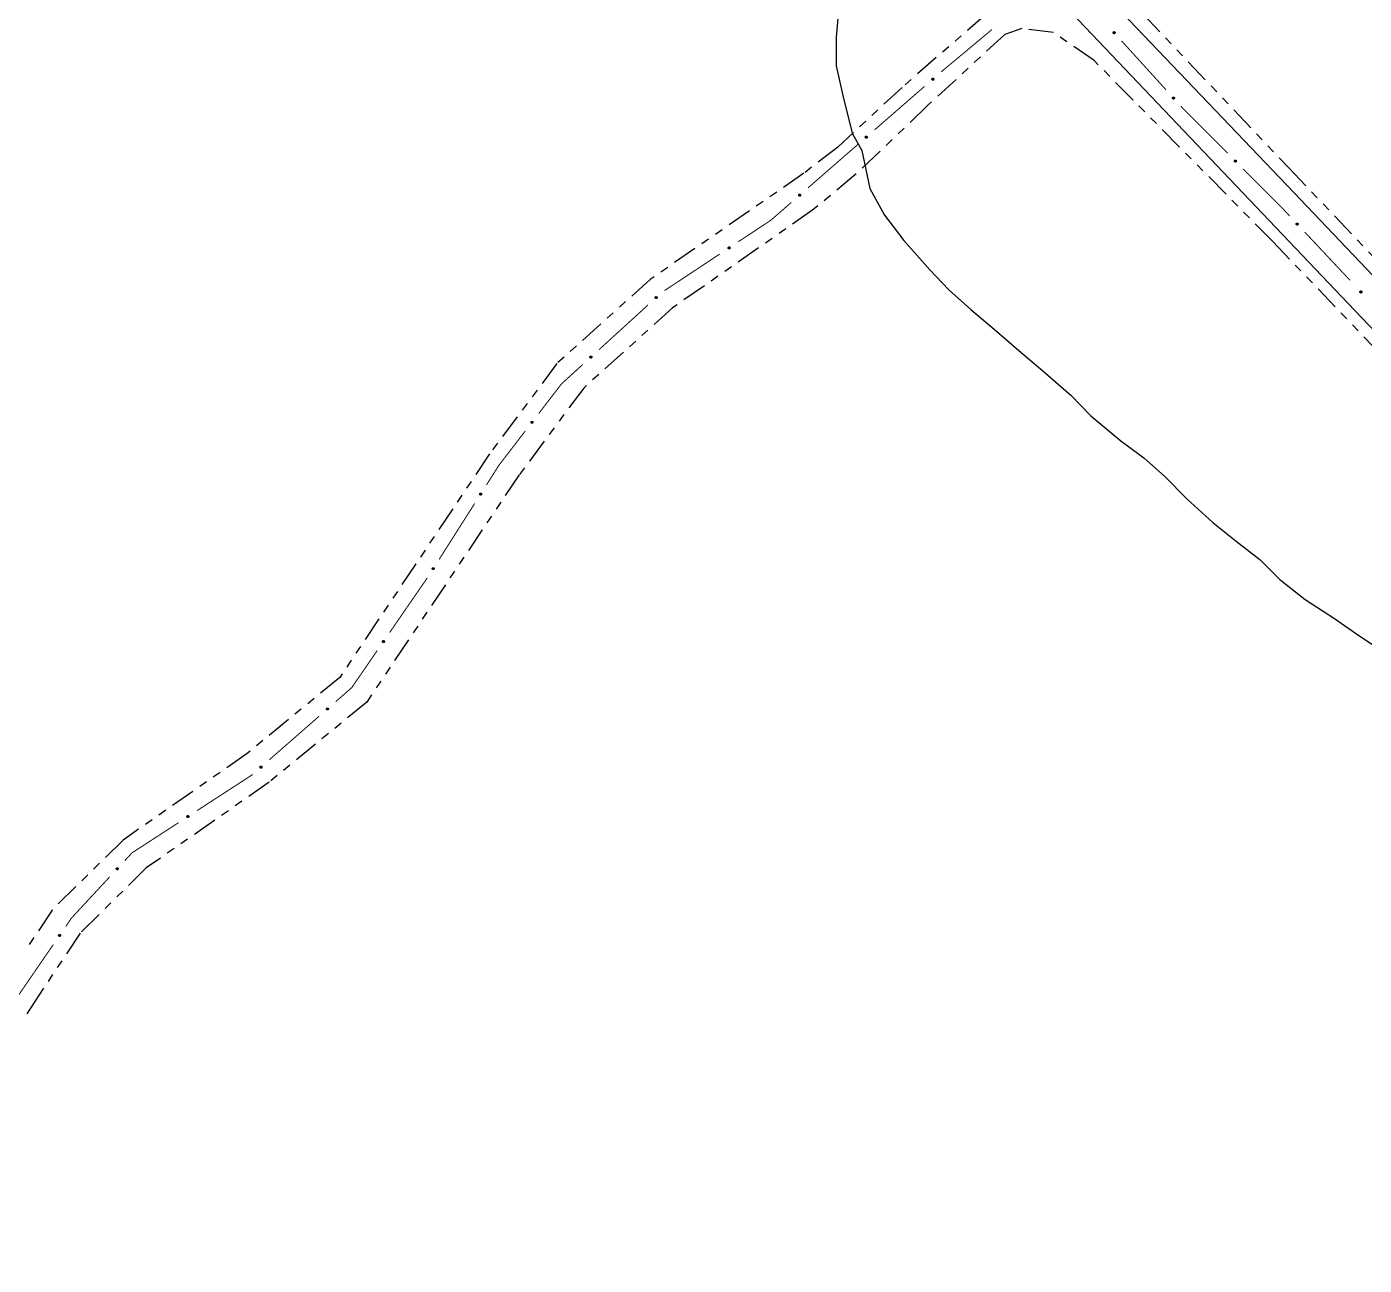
# Model space of a CAD drawing. Extents: x 208948 to 212966, y 4875285 to 4878160.
# Drawn here: x 211593.6 to 211835.9, y 4876755.6 to 4876980 of the extents above; entities that cross this region are included whole.
import ezdxf

# ---------------------------------------------------------------- set-up
doc = ezdxf.new("R2010")
doc.units = 0
doc.header["$LTSCALE"] = 1.5
doc.header["$MEASUREMENT"] = 0
doc.linetypes.add('TRACO_13', pattern=[8, 5, -1, 1, -1])
doc.linetypes.add('TRACO_25', pattern=[8, 3, -1, 1, -1, 1, -1])
for name, color, linetype in [('HD-CURSO-INTER', 170, 'CONTINUOUS'), ('SV-EIXO-ROD-ESTR', 7, 'CONTINUOUS'), ('SV-EIXO-RUA-N-PAV', 6, 'CONTINUOUS'), ('SV-FX-DOM-EST', 20, 'CONTINUOUS'), ('SV-ROD-ESTADUAIS', 20, 'CONTINUOUS'), ('SV-RUA-NAO-PAV', 7, 'CONTINUOUS')]:
    doc.layers.add(name, color=color, linetype=linetype)

msp = doc.modelspace()

# ---------------------------------------------------------------- linework, layer by layer
at = {"layer": 'HD-CURSO-INTER', "linetype": 'TRACO_13'}
msp.add_polyline3d([(211740.728721, 4876983.601875, 11.955637), (211740.25802, 4876978.062409, 11.955637), (211740.237344, 4876972.882928, 11.955637), (211741.456586, 4876967.523523, 11.955637), (211743.125614, 4876960.704285, 11.955637), (211744.885121, 4876957.574682, 11.955637), (211746.344151, 4876950.685442, 11.955637), (211749.00339, 4876945.846052, 11.955637), (211752.512622, 4876941.256677, 11.955637), (211757.221701, 4876935.947431, 11.915752), (211760.671057, 4876932.287961, 11.895811), (211764.650402, 4876928.738504, 11.905782), (211768.869736, 4876925.199057, 11.905782), (211773.319011, 4876921.289659, 11.905782), (211777.668326, 4876917.650228, 11.905782), (211782.737499, 4876913.190914, 11.905782), (211786.396836, 4876909.46146, 11.905782), (211791.845986, 4876904.962168, 11.905782), (211795.955383, 4876901.862672, 11.895811), (211799.734771, 4876898.57318, 11.885839), (211803.824023, 4876894.353795, 11.885839), (211808.48325, 4876890.154436, 11.865898), (211812.742602, 4876886.764976, 11.845956), (211816.981968, 4876883.475505, 11.835985), (211820.621316, 4876879.826042, 11.835985), (211825.210619, 4876876.186623, 11.826014), (211830.519915, 4876872.757217, 11.816043), (211834.939298, 4876869.657736, 11.816043), (211839.788646, 4876866.458285, 11.826014)], dxfattribs=at)
at = {"layer": 'SV-EIXO-ROD-ESTR'}
for points in [[(211790.584218, 4876979.083525), (211790.633099, 4876979.081869), (211790.67477, 4876979.07045), (211790.706785, 4876979.050922), (211790.730576, 4876979.02629), (211790.752078, 4876978.998348), (211790.76754, 4876978.965394), (211790.7766, 4876978.925017), (211790.775282, 4876978.875972), (211790.760779, 4876978.834052), (211790.743314, 4876978.801641), (211790.719056, 4876978.775354), (211790.691562, 4876978.754921), (211790.6568, 4876978.739992), (211790.615793, 4876978.73121), (211790.566508, 4876978.733728), (211790.525731, 4876978.745203), (211790.495261, 4876978.764904), (211790.468988, 4876978.789458), (211790.447379, 4876978.818248), (211790.432387, 4876978.850684), (211790.42362, 4876978.891988), (211790.42675, 4876978.940599), (211790.43773, 4876978.9814), (211790.456999, 4876979.012139), (211790.481754, 4876979.03746), (211790.509518, 4876979.059366), (211790.541997, 4876979.076289), (211790.584218, 4876979.083525)], [(211801.341536, 4876967.239535), (211801.390417, 4876967.237878), (211801.432088, 4876967.22646), (211801.464103, 4876967.206932), (211801.487894, 4876967.182299), (211801.509396, 4876967.154357), (211801.524858, 4876967.121403), (211801.533918, 4876967.081027), (211801.5326, 4876967.031981), (211801.518097, 4876966.990062), (211801.500632, 4876966.95765), (211801.476374, 4876966.931363), (211801.44888, 4876966.910931), (211801.414118, 4876966.896001), (211801.373111, 4876966.887219), (211801.323826, 4876966.889738), (211801.283049, 4876966.901213), (211801.252579, 4876966.920914), (211801.226306, 4876966.945468), (211801.204697, 4876966.974257), (211801.189705, 4876967.006693), (211801.180938, 4876967.047997), (211801.184068, 4876967.096609), (211801.195048, 4876967.137409), (211801.214317, 4876967.168148), (211801.239072, 4876967.19347), (211801.266836, 4876967.215376), (211801.299315, 4876967.232298), (211801.341536, 4876967.239535)], [(211812.542811, 4876955.824298), (211812.591717, 4876955.824849), (211812.633861, 4876955.815322), (211812.666725, 4876955.797259), (211812.691603, 4876955.773725), (211812.714343, 4876955.746782), (211812.731277, 4876955.714559), (211812.74215, 4876955.674633), (211812.743047, 4876955.625578), (211812.730451, 4876955.583046), (211812.714466, 4876955.54988), (211812.69142, 4876955.522525), (211812.664875, 4876955.500872), (211812.630823, 4876955.484389), (211812.590253, 4876955.473766), (211812.540905, 4876955.474057), (211812.499652, 4876955.483681), (211812.468323, 4876955.501987), (211812.440969, 4876955.52533), (211812.418083, 4876955.553115), (211812.401643, 4876955.584841), (211812.39102, 4876955.625707), (211812.391953, 4876955.67441), (211812.401081, 4876955.715665), (211812.418943, 4876955.747242), (211812.442531, 4876955.773655), (211812.469277, 4876955.796792), (211812.500959, 4876955.815163), (211812.542811, 4876955.824298)], [(211823.755537, 4876944.407605), (211823.804437, 4876944.406745), (211823.846289, 4876944.396005), (211823.878618, 4876944.377002), (211823.902807, 4876944.352759), (211823.92476, 4876944.325171), (211823.940757, 4876944.292473), (211823.950473, 4876944.252249), (211823.949954, 4876944.203189), (211823.936135, 4876944.161039), (211823.919199, 4876944.128347), (211823.895373, 4876944.101669), (211823.868215, 4876944.080792), (211823.833701, 4876944.065298), (211823.792842, 4876944.05585), (211823.743522, 4876944.057566), (211823.702564, 4876944.068376), (211823.671777, 4876944.087578), (211823.645108, 4876944.111701), (211823.623033, 4876944.140135), (211823.607516, 4876944.172323), (211823.598077, 4876944.213479), (211823.600415, 4876944.262135), (211823.61073, 4876944.303109), (211823.629496, 4876944.334157), (211823.653836, 4876944.359878), (211823.681239, 4876944.382233), (211823.713438, 4876944.399682), (211823.755537, 4876944.407605)], [(211835.286644, 4876932.114517), (211835.335551, 4876932.114836), (211835.37765, 4876932.10511), (211835.410428, 4876932.086892), (211835.435195, 4876932.06324), (211835.457807, 4876932.03619), (211835.474588, 4876932.003887), (211835.485272, 4876931.96391), (211835.485937, 4876931.914851), (211835.473139, 4876931.87238), (211835.456997, 4876931.839289), (211835.433821, 4876931.812044), (211835.407175, 4876931.790517), (211835.373045, 4876931.774196), (211835.332426, 4876931.763764), (211835.283079, 4876931.76429), (211835.241872, 4876931.774108), (211835.210631, 4876931.792562), (211835.183387, 4876931.816034), (211835.160633, 4876931.843928), (211835.144343, 4876931.875731), (211835.133914, 4876931.916647), (211835.135078, 4876931.965345), (211835.144401, 4876932.006556), (211835.162412, 4876932.038049), (211835.186124, 4876932.06435), (211835.21298, 4876932.08736), (211835.244749, 4876932.10558), (211835.286644, 4876932.114517)]]:
    msp.add_lwpolyline(points, close=True, dxfattribs=at)
for points in [[(211790.42362, 4876978.891988), (211790.615793, 4876978.73121)], [(211790.42675, 4876978.940599), (211790.6568, 4876978.739992)], [(211790.428899, 4876978.914479), (211790.633871, 4876978.73751)], [(211790.432387, 4876978.850684), (211790.566508, 4876978.733728)], [(211790.432958, 4876978.958719), (211790.670225, 4876978.750252)], [(211790.433467, 4876978.868859), (211790.585591, 4876978.7379)], [(211790.43773, 4876978.9814), (211790.691562, 4876978.754921)], [(211790.443271, 4876978.83168), (211790.541444, 4876978.743886)], [(211790.447379, 4876978.818248), (211790.525731, 4876978.745203)], [(211790.449129, 4876978.993683), (211790.702909, 4876978.767034)], [(211790.456999, 4876979.012139), (211790.719056, 4876978.775354)], [(211790.470804, 4876979.022586), (211790.728069, 4876978.788042)], [(211790.481754, 4876979.03746), (211790.743314, 4876978.801641)], [(211790.498993, 4876979.046346), (211790.750022, 4876978.822728)], [(211790.509518, 4876979.059366), (211790.760779, 4876978.834052)], [(211790.528833, 4876979.064231), (211790.765275, 4876978.858701)], [(211790.541997, 4876979.076289), (211790.775282, 4876978.875972)], [(211790.562342, 4876979.078076), (211790.772179, 4876978.901838)], [(211790.584218, 4876979.083525), (211790.7766, 4876978.925017)], [(211790.610807, 4876979.081541), (211790.766786, 4876978.950397)], [(211790.633099, 4876979.081869), (211790.76754, 4876978.965394)], [(211790.656882, 4876979.075462), (211790.753127, 4876978.98776)], [(211790.67477, 4876979.07045), (211790.752078, 4876978.998348)], [(211801.180938, 4876967.047997), (211801.373111, 4876966.887219)], [(211801.184068, 4876967.096609), (211801.414118, 4876966.896001)], [(211801.186217, 4876967.070489), (211801.391189, 4876966.89352)], [(211801.189705, 4876967.006693), (211801.323826, 4876966.889738)], [(211801.190276, 4876967.114729), (211801.427543, 4876966.906262)], [(211801.190785, 4876967.024868), (211801.342909, 4876966.893909)], [(211801.195048, 4876967.137409), (211801.44888, 4876966.910931)], [(211801.200589, 4876966.98769), (211801.298762, 4876966.899896)], [(211801.204697, 4876966.974257), (211801.283049, 4876966.901213)], [(211801.206447, 4876967.149692), (211801.460227, 4876966.923044)], [(211801.214317, 4876967.168148), (211801.476374, 4876966.931363)], [(211801.228122, 4876967.178596), (211801.485387, 4876966.944051)], [(211801.239072, 4876967.19347), (211801.500632, 4876966.95765)], [(211801.256311, 4876967.202356), (211801.50734, 4876966.978737)], [(211801.266836, 4876967.215376), (211801.518097, 4876966.990062)], [(211801.286151, 4876967.220241), (211801.522593, 4876967.014711)], [(211801.299315, 4876967.232298), (211801.5326, 4876967.031981)], [(211801.31966, 4876967.234085), (211801.529497, 4876967.057848)], [(211801.341536, 4876967.239535), (211801.533918, 4876967.081027)], [(211801.368125, 4876967.237551), (211801.524104, 4876967.106406)], [(211801.390417, 4876967.237878), (211801.524858, 4876967.121403)], [(211801.4142, 4876967.231472), (211801.510445, 4876967.14377)], [(211801.432088, 4876967.22646), (211801.509396, 4876967.154357)], [(211812.39102, 4876955.625707), (211812.590253, 4876955.473766)], [(211812.391953, 4876955.67441), (211812.630823, 4876955.484389)], [(211812.395279, 4876955.648414), (211812.608029, 4876955.480876)], [(211812.397337, 4876955.692792), (211812.643771, 4876955.495245)], [(211812.401081, 4876955.715665), (211812.664875, 4876955.500872)], [(211812.401643, 4876955.584841), (211812.540905, 4876955.474057)], [(211812.401901, 4876955.603046), (211812.55978, 4876955.479086)], [(211812.411914, 4876955.72845), (211812.675664, 4876955.513485)], [(211812.413373, 4876955.566348), (211812.515408, 4876955.483074)], [(211812.418083, 4876955.553115), (211812.499652, 4876955.483681)], [(211812.418943, 4876955.747242), (211812.69142, 4876955.522525)], [(211812.432262, 4876955.758302), (211812.69985, 4876955.535607)], [(211812.442531, 4876955.773655), (211812.714466, 4876955.54988)], [(211812.459351, 4876955.78331), (211812.720215, 4876955.571248)], [(211812.469277, 4876955.796792), (211812.730451, 4876955.583046)], [(211812.488353, 4876955.802523), (211812.73383, 4876955.607874)], [(211812.500959, 4876955.815163), (211812.743047, 4876955.625578)], [(211812.521203, 4876955.817866), (211812.73878, 4876955.651278)], [(211812.542811, 4876955.824298), (211812.74215, 4876955.674633)], [(211812.569462, 4876955.823515), (211812.731201, 4876955.699544)], [(211812.591717, 4876955.824849), (211812.731277, 4876955.714559)], [(211812.615764, 4876955.819522), (211812.715869, 4876955.736253)], [(211812.633861, 4876955.815322), (211812.714343, 4876955.746782)], [(211823.598077, 4876944.213479), (211823.792842, 4876944.05585)], [(211823.600415, 4876944.262135), (211823.833701, 4876944.065298)], [(211823.602989, 4876944.236053), (211823.810815, 4876944.062444)], [(211823.606328, 4876944.280353), (211823.846957, 4876944.075776)], [(211823.607516, 4876944.172323), (211823.743522, 4876944.057566)], [(211823.6083, 4876944.190513), (211823.762535, 4876944.062048)], [(211823.61073, 4876944.303109), (211823.868215, 4876944.080792)], [(211823.618708, 4876944.153499), (211823.718296, 4876944.067315)], [(211823.621927, 4876944.315576), (211823.879363, 4876944.093088)], [(211823.623033, 4876944.140135), (211823.702564, 4876944.068376)], [(211823.629496, 4876944.334157), (211823.895373, 4876944.101669)], [(211823.643129, 4876944.344828), (211823.904177, 4876944.114502)], [(211823.653836, 4876944.359878), (211823.919199, 4876944.128347)], [(211823.670928, 4876944.369044), (211823.925563, 4876944.149541)], [(211823.681239, 4876944.382233), (211823.936135, 4876944.161039)], [(211823.700472, 4876944.387412), (211823.940229, 4876944.185758)], [(211823.713438, 4876944.399682), (211823.949954, 4876944.203189)], [(211823.733751, 4876944.4018), (211823.94643, 4876944.229002)], [(211823.755537, 4876944.407605), (211823.950473, 4876944.252249)], [(211823.782154, 4876944.406054), (211823.940247, 4876944.277466)], [(211823.804437, 4876944.406745), (211823.940757, 4876944.292473)], [(211823.828322, 4876944.400726), (211823.925981, 4876944.314602)], [(211823.846289, 4876944.396005), (211823.92476, 4876944.325171)], [(211835.133914, 4876931.916647), (211835.332426, 4876931.763764)], [(211835.135078, 4876931.965345), (211835.373045, 4876931.774196)], [(211835.13828, 4876931.939334), (211835.350235, 4876931.77079)], [(211835.140549, 4876931.983702), (211835.386044, 4876931.78499)], [(211835.144343, 4876931.875731), (211835.283079, 4876931.76429)], [(211835.144401, 4876932.006556), (211835.407175, 4876931.790517)], [(211835.144688, 4876931.893935), (211835.301978, 4876931.769229)], [(211835.155294, 4876932.01929), (211835.418023, 4876931.803079)], [(211835.155986, 4876931.857183), (211835.257625, 4876931.773427)], [(211835.160633, 4876931.843928), (211835.241872, 4876931.774108)], [(211835.162412, 4876932.038049), (211835.433821, 4876931.812044)], [(211835.175784, 4876932.049045), (211835.442314, 4876931.825086)], [(211835.186124, 4876932.06435), (211835.456997, 4876931.839289)], [(211835.20299, 4876932.073925), (211835.462848, 4876931.86063)], [(211835.21298, 4876932.08736), (211835.473139, 4876931.87238)], [(211835.232083, 4876932.093001), (211835.476635, 4876931.897191)], [(211835.244749, 4876932.10558), (211835.485937, 4876931.914851)], [(211835.265005, 4876932.108188), (211835.481791, 4876931.940571)], [(211835.286644, 4876932.114517), (211835.485272, 4876931.96391)], [(211835.313291, 4876932.113608), (211835.47444, 4876931.988872)], [(211835.335551, 4876932.114836), (211835.474588, 4876932.003887)], [(211835.359574, 4876932.109395), (211835.459283, 4876932.025654)], [(211835.37765, 4876932.10511), (211835.457807, 4876932.03619)]]:
    msp.add_lwpolyline(points, dxfattribs=at)
at = {"layer": 'SV-EIXO-ROD-ESTR', "const_width": 0.18}
for points in [[(211791.943997, 4876977.422656), (211800.011986, 4876968.539664)], [(211802.701315, 4876965.578666), (211802.825103, 4876965.442374)], [(211802.825103, 4876965.442374), (211811.155941, 4876957.0631)], [(211813.976158, 4876954.226487), (211821.026701, 4876947.134953)], [(211821.026701, 4876947.134953), (211821.356565, 4876946.803171)], [(211821.356565, 4876946.803171), (211822.404999, 4876945.68592)], [(211825.14217, 4876942.76909), (211833.353681, 4876934.018599)]]:
    msp.add_lwpolyline(points, dxfattribs=at)
at = {"layer": 'SV-EIXO-RUA-N-PAV', "const_width": 0.18}
for points in [[(211768.478475, 4876979.481593), (211759.266389, 4876971.791503)], [(211756.247588, 4876969.167289), (211747.199496, 4876961.284902)], [(211744.183465, 4876958.657439), (211735.135373, 4876950.775052)], [(211732.119342, 4876948.14759), (211729.103312, 4876945.520127)], [(211728.423654, 4876944.928033), (211722.504279, 4876941.009971)], [(211729.103312, 4876945.520127), (211728.423654, 4876944.928033)], [(211719.168765, 4876938.802178), (211709.162224, 4876932.178801)], [(211706.148949, 4876929.557543), (211697.282152, 4876921.471758)], [(211694.326553, 4876918.776497), (211690.632054, 4876915.40742)], [(211690.488306, 4876915.276335), (211686.338946, 4876909.882166)], [(211690.632054, 4876915.40742), (211690.488306, 4876915.276335)], [(211683.900103, 4876906.71167), (211679.632127, 4876901.163302)], [(211679.192421, 4876900.591684), (211676.897407, 4876896.980412)], [(211679.632127, 4876901.163302), (211679.192421, 4876900.591684)], [(211674.751947, 4876893.604468), (211668.315567, 4876883.476634)], [(211666.157517, 4876880.10902), (211659.353319, 4876870.224542)], [(211657.085253, 4876866.929717), (211652.549121, 4876860.340065)], [(211652.458826, 4876860.208894), (211649.568364, 4876857.679739)], [(211652.549121, 4876860.340065), (211652.458826, 4876860.208894)], [(211646.558057, 4876855.045721), (211637.527137, 4876847.143666)], [(211634.38541, 4876844.394655), (211624.467559, 4876837.954492)], [(211634.51683, 4876844.509647), (211634.38541, 4876844.394655)], [(211621.11279, 4876835.77607), (211612.725866, 4876830.330016)], [(211612.640831, 4876830.274798), (211611.349347, 4876828.883113)], [(211612.725866, 4876830.330016), (211612.640831, 4876830.274798)], [(211608.628442, 4876825.951104), (211601.826181, 4876818.62108)], [(211601.721475, 4876818.508251), (211600.676274, 4876816.986562)], [(211601.826181, 4876818.62108), (211601.721475, 4876818.508251)], [(211598.411573, 4876813.689423), (211591.617468, 4876803.798005)]]:
    msp.add_lwpolyline(points, dxfattribs=at)
at = {"layer": 'SV-EIXO-RUA-N-PAV'}
for points in [[(211757.936248, 4876970.492397), (211757.93358, 4876970.443562), (211757.921301, 4876970.402135), (211757.901115, 4876970.370531), (211757.875995, 4876970.347255), (211757.847614, 4876970.326337), (211757.814347, 4876970.31156), (211757.773791, 4876970.303338), (211757.724784, 4876970.30567), (211757.683173, 4876970.321038), (211757.65113, 4876970.339171), (211757.625351, 4876970.363967), (211757.605492, 4876970.391878), (211757.591285, 4876970.426942), (211757.583354, 4876970.468122), (211757.586892, 4876970.517344), (211757.599209, 4876970.557875), (211757.619537, 4876970.587931), (211757.644629, 4876970.61369), (211757.67386, 4876970.634698), (211757.706599, 4876970.649015), (211757.748076, 4876970.656926), (211757.796612, 4876970.65279), (211757.837176, 4876970.640968), (211757.86751, 4876970.621067), (211757.892314, 4876970.595793), (211757.91364, 4876970.567582), (211757.929887, 4876970.53476), (211757.936248, 4876970.492397)], [(211745.872125, 4876959.982548), (211745.869457, 4876959.933712), (211745.857178, 4876959.892286), (211745.836992, 4876959.860682), (211745.811872, 4876959.837406), (211745.783491, 4876959.816487), (211745.750224, 4876959.801711), (211745.709668, 4876959.793488), (211745.660661, 4876959.795821), (211745.61905, 4876959.811189), (211745.587007, 4876959.829321), (211745.561228, 4876959.854117), (211745.541369, 4876959.882029), (211745.527162, 4876959.917092), (211745.519231, 4876959.958272), (211745.522769, 4876960.007495), (211745.535086, 4876960.048025), (211745.555414, 4876960.078081), (211745.580506, 4876960.10384), (211745.609737, 4876960.124849), (211745.642476, 4876960.139166), (211745.683953, 4876960.147077), (211745.732489, 4876960.142941), (211745.773053, 4876960.131118), (211745.803387, 4876960.111218), (211745.828191, 4876960.085943), (211745.849517, 4876960.057732), (211745.865764, 4876960.02491), (211745.872125, 4876959.982548)], [(211733.808002, 4876949.472698), (211733.805334, 4876949.423863), (211733.793055, 4876949.382436), (211733.772869, 4876949.350832), (211733.747749, 4876949.327556), (211733.719368, 4876949.306638), (211733.686101, 4876949.291861), (211733.645546, 4876949.283639), (211733.596538, 4876949.285971), (211733.554927, 4876949.301339), (211733.522885, 4876949.319472), (211733.497105, 4876949.344268), (211733.477246, 4876949.372179), (211733.463039, 4876949.407242), (211733.455108, 4876949.448423), (211733.458646, 4876949.497645), (211733.470963, 4876949.538176), (211733.491291, 4876949.568232), (211733.516383, 4876949.593991), (211733.545614, 4876949.614999), (211733.578353, 4876949.629316), (211733.61983, 4876949.637227), (211733.668366, 4876949.633091), (211733.70893, 4876949.621269), (211733.739264, 4876949.601368), (211733.764068, 4876949.576094), (211733.785394, 4876949.547883), (211733.801641, 4876949.51506), (211733.808002, 4876949.472698)], [(211721.017093, 4876939.893585), (211721.008023, 4876939.845525), (211720.9904, 4876939.806074), (211720.966231, 4876939.777401), (211720.938267, 4876939.757632), (211720.90738, 4876939.74063), (211720.872458, 4876939.730359), (211720.831173, 4876939.727544), (211720.782899, 4876939.736304), (211720.743672, 4876939.757013), (211720.714293, 4876939.779204), (211720.692001, 4876939.807177), (211720.675987, 4876939.837458), (211720.666517, 4876939.874086), (211720.664073, 4876939.915952), (211720.674057, 4876939.964281), (211720.691599, 4876940.002838), (211720.715704, 4876940.029959), (211720.743968, 4876940.052192), (211720.775709, 4876940.069172), (211720.810047, 4876940.079057), (211720.852204, 4876940.081442), (211720.899774, 4876940.070956), (211720.93843, 4876940.053899), (211720.965882, 4876940.03018), (211720.987144, 4876940.001862), (211721.004574, 4876939.97109), (211721.016361, 4876939.936416), (211721.017093, 4876939.893585)], [(211707.807088, 4876930.920649), (211707.80553, 4876930.871765), (211707.794194, 4876930.830071), (211707.774731, 4876930.798017), (211707.750146, 4876930.774176), (211707.722247, 4876930.752619), (211707.689324, 4876930.737091), (211707.648966, 4876930.72795), (211707.599918, 4876930.729169), (211707.557969, 4876930.743588), (211707.525523, 4876930.760989), (211707.499187, 4876930.785193), (211707.4787, 4876930.812646), (211707.463701, 4876930.847378), (211707.454837, 4876930.888368), (211707.457256, 4876930.937658), (211707.468649, 4876930.978458), (211707.488289, 4876931.008967), (211707.512791, 4876931.035289), (211707.541537, 4876931.056956), (211707.573942, 4876931.072013), (211707.615229, 4876931.080863), (211707.663846, 4876931.07783), (211707.704669, 4876931.066932), (211707.735446, 4876931.047725), (211707.760818, 4876931.02302), (211707.782779, 4876930.995301), (211707.799767, 4876930.962856), (211707.807088, 4876930.920649)], [(211695.984692, 4876920.139603), (211695.983133, 4876920.09072), (211695.971798, 4876920.049025), (211695.952335, 4876920.016971), (211695.92775, 4876919.993131), (211695.899851, 4876919.971574), (211695.866928, 4876919.956045), (211695.82657, 4876919.946904), (211695.777522, 4876919.948124), (211695.735573, 4876919.962543), (211695.703127, 4876919.979943), (211695.676791, 4876920.004148), (211695.656303, 4876920.031601), (211695.641304, 4876920.066333), (211695.63244, 4876920.107322), (211695.63486, 4876920.156612), (211695.646253, 4876920.197412), (211695.665893, 4876920.227922), (211695.690394, 4876920.254244), (211695.71914, 4876920.275911), (211695.751546, 4876920.290967), (211695.792832, 4876920.299818), (211695.84145, 4876920.296785), (211695.882272, 4876920.285886), (211695.91305, 4876920.26668), (211695.938421, 4876920.241975), (211695.960383, 4876920.214255), (211695.97737, 4876920.18181), (211695.984692, 4876920.139603)], [(211685.29438, 4876908.343685), (211685.301393, 4876908.295282), (211685.297521, 4876908.252248), (211685.283962, 4876908.217285), (211685.263924, 4876908.189513), (211685.240224, 4876908.16341), (211685.210523, 4876908.142365), (211685.172384, 4876908.126309), (211685.123879, 4876908.118934), (211685.080055, 4876908.125796), (211685.045066, 4876908.137256), (211685.014905, 4876908.156483), (211684.989933, 4876908.179931), (211684.969092, 4876908.211506), (211684.953198, 4876908.250315), (211684.946963, 4876908.299268), (211684.951047, 4876908.341432), (211684.96505, 4876908.374905), (211684.984572, 4876908.405106), (211685.009087, 4876908.431465), (211685.038362, 4876908.451955), (211685.077465, 4876908.467887), (211685.125864, 4876908.473402), (211685.167963, 4876908.469808), (211685.201624, 4876908.456279), (211685.230924, 4876908.43639), (211685.257394, 4876908.412937), (211685.279792, 4876908.383962), (211685.29438, 4876908.343685)], [(211675.994649, 4876895.354661), (211676.005963, 4876895.307079), (211676.005957, 4876895.263871), (211675.995579, 4876895.227835), (211675.978106, 4876895.198383), (211675.956836, 4876895.170264), (211675.929136, 4876895.146646), (211675.892587, 4876895.127243), (211675.844936, 4876895.115559), (211675.800674, 4876895.118474), (211675.7648, 4876895.126758), (211675.733039, 4876895.14321), (211675.70607, 4876895.16433), (211675.682489, 4876895.193914), (211675.663187, 4876895.231145), (211675.652597, 4876895.279345), (211675.652894, 4876895.321705), (211675.663847, 4876895.356297), (211675.680589, 4876895.388122), (211675.702648, 4876895.416569), (211675.729972, 4876895.439596), (211675.767493, 4876895.458962), (211675.815205, 4876895.468783), (211675.857457, 4876895.46897), (211675.892193, 4876895.458506), (211675.923155, 4876895.441318), (211675.951616, 4876895.420327), (211675.976517, 4876895.393471), (211675.994649, 4876895.354661)], [(211667.412809, 4876881.850883), (211667.424123, 4876881.803301), (211667.424117, 4876881.760093), (211667.413739, 4876881.724057), (211667.396266, 4876881.694605), (211667.374996, 4876881.666486), (211667.347296, 4876881.642868), (211667.310747, 4876881.623465), (211667.263095, 4876881.611781), (211667.218834, 4876881.614696), (211667.18296, 4876881.62298), (211667.151199, 4876881.639432), (211667.12423, 4876881.660552), (211667.100649, 4876881.690136), (211667.081347, 4876881.727368), (211667.070757, 4876881.775567), (211667.071054, 4876881.817927), (211667.082007, 4876881.852519), (211667.098749, 4876881.884344), (211667.120808, 4876881.912791), (211667.148132, 4876881.935818), (211667.185653, 4876881.955184), (211667.233364, 4876881.965005), (211667.275616, 4876881.965192), (211667.310353, 4876881.954728), (211667.341314, 4876881.93754), (211667.369776, 4876881.916549), (211667.394677, 4876881.889693), (211667.412809, 4876881.850883)], [(211658.391429, 4876868.633063), (211658.400987, 4876868.585097), (211658.399393, 4876868.541919), (211658.387699, 4876868.506289), (211658.369154, 4876868.477498), (211658.346865, 4876868.45018), (211658.318317, 4876868.427596), (211658.281079, 4876868.409549), (211658.233031, 4876868.399623), (211658.188906, 4876868.404163), (211658.153361, 4876868.41376), (211658.122226, 4876868.431368), (211658.096051, 4876868.453465), (211658.073573, 4876868.483895), (211658.055652, 4876868.521811), (211658.046841, 4876868.570367), (211658.048694, 4876868.612687), (211658.060911, 4876868.646854), (211658.078811, 4876868.678042), (211658.1019, 4876868.705659), (211658.130052, 4876868.727666), (211658.168259, 4876868.745641), (211658.2163, 4876868.753702), (211658.25853, 4876868.752336), (211658.292859, 4876868.740602), (211658.323167, 4876868.722288), (211658.350839, 4876868.700266), (211658.374735, 4876868.672513), (211658.391429, 4876868.633063)], [(211648.243829, 4876856.3745), (211648.241268, 4876856.325659), (211648.229079, 4876856.284206), (211648.208962, 4876856.252559), (211648.183892, 4876856.229228), (211648.155557, 4876856.208248), (211648.122322, 4876856.193398), (211648.081785, 4876856.185088), (211648.032772, 4876856.187314), (211647.991128, 4876856.202591), (211647.959046, 4876856.220654), (211647.933213, 4876856.245394), (211647.913293, 4876856.273262), (211647.89901, 4876856.308294), (211647.890989, 4876856.349457), (211647.89442, 4876856.398687), (211647.906649, 4876856.439245), (211647.926911, 4876856.469345), (211647.951947, 4876856.495158), (211647.981132, 4876856.51623), (211648.01384, 4876856.530619), (211648.055299, 4876856.53862), (211648.103844, 4876856.534589), (211648.144435, 4876856.522855), (211648.174811, 4876856.503021), (211648.19967, 4876856.4778), (211648.221058, 4876856.449636), (211648.237376, 4876856.416849), (211648.243829, 4876856.3745)], [(211636.202602, 4876845.838427), (211636.200041, 4876845.789585), (211636.187852, 4876845.748132), (211636.167734, 4876845.716485), (211636.142665, 4876845.693154), (211636.11433, 4876845.672174), (211636.081095, 4876845.657325), (211636.040557, 4876845.649014), (211635.991545, 4876845.65124), (211635.949901, 4876845.666517), (211635.917819, 4876845.68458), (211635.891986, 4876845.70932), (211635.872066, 4876845.737188), (211635.857783, 4876845.772221), (211635.849762, 4876845.813384), (211635.853193, 4876845.862613), (211635.865422, 4876845.903171), (211635.885684, 4876845.933271), (211635.91072, 4876845.959084), (211635.939905, 4876845.980157), (211635.972613, 4876845.994545), (211636.014072, 4876846.002546), (211636.062617, 4876845.998516), (211636.103208, 4876845.986781), (211636.133584, 4876845.966947), (211636.158443, 4876845.941726), (211636.179831, 4876845.913562), (211636.196149, 4876845.880775), (211636.202602, 4876845.838427)], [(211622.970629, 4876836.851207), (211622.961137, 4876836.803228), (211622.943168, 4876836.763934), (211622.918749, 4876836.735474), (211622.890612, 4876836.715951), (211622.859577, 4876836.699221), (211622.824567, 4876836.689257), (211622.783259, 4876836.686805), (211622.735063, 4876836.695988), (211622.696019, 4876836.717041), (211622.666837, 4876836.739489), (211622.644791, 4876836.767656), (211622.629043, 4876836.798077), (211622.619895, 4876836.834787), (211622.617819, 4876836.876672), (211622.628226, 4876836.924912), (211622.646107, 4876836.963314), (211622.670449, 4876836.990221), (211622.698907, 4876837.012206), (211622.730795, 4876837.028906), (211622.765219, 4876837.03849), (211622.807396, 4876837.040504), (211622.854872, 4876837.029601), (211622.893377, 4876837.012205), (211622.920619, 4876836.988247), (211622.941632, 4876836.959743), (211622.958791, 4876836.928819), (211622.970273, 4876836.894042), (211622.970629, 4876836.851207)], [(211610.167319, 4876827.447547), (211610.169836, 4876827.398703), (211610.162012, 4876827.35621), (211610.145285, 4876827.322646), (211610.122771, 4876827.296841), (211610.096764, 4876827.273036), (211610.065249, 4876827.25482), (211610.025792, 4876827.24235), (211609.976812, 4876827.239481), (211609.933809, 4876827.250357), (211609.900026, 4876827.264995), (211609.871767, 4876827.286923), (211609.849064, 4876827.312575), (211609.831225, 4876827.345937), (211609.818979, 4876827.386046), (211609.817285, 4876827.435367), (211609.825242, 4876827.476973), (211609.842273, 4876827.509013), (211609.864497, 4876827.537283), (211609.89134, 4876827.561269), (211609.922379, 4876827.578971), (211609.962785, 4876827.591229), (211610.011486, 4876827.592255), (211610.053075, 4876827.584793), (211610.085345, 4876827.568216), (211610.112685, 4876827.54571), (211610.136878, 4876827.519915), (211610.156508, 4876827.488998), (211610.167319, 4876827.447547)], [(211599.716009, 4876815.394101), (211599.725616, 4876815.346145), (211599.724066, 4876815.302965), (211599.712408, 4876815.267323), (211599.693894, 4876815.238513), (211599.671632, 4876815.211173), (211599.643107, 4876815.18856), (211599.605888, 4876815.170475), (211599.557849, 4876815.1605), (211599.51372, 4876815.164995), (211599.478165, 4876815.174555), (211599.447012, 4876815.192131), (211599.420815, 4876815.214202), (211599.398305, 4876815.244609), (211599.380346, 4876815.282506), (211599.371486, 4876815.331054), (211599.373295, 4876815.373376), (211599.385477, 4876815.407554), (211599.403345, 4876815.438761), (211599.426407, 4876815.466401), (211599.454536, 4876815.488438), (211599.492725, 4876815.506451), (211599.540757, 4876815.514562), (211599.582988, 4876815.513239), (211599.617329, 4876815.50154), (211599.647657, 4876815.483257), (211599.67535, 4876815.461263), (211599.699275, 4876815.433535), (211599.716009, 4876815.394101)]]:
    msp.add_lwpolyline(points, close=True, dxfattribs=at)
for points in [[(211757.748076, 4876970.656926), (211757.583354, 4876970.468122)], [(211757.706599, 4876970.649015), (211757.586892, 4876970.517344)], [(211757.770453, 4876970.651183), (211757.589279, 4876970.449917)], [(211757.724748, 4876970.647559), (211757.590668, 4876970.498179)], [(211757.796612, 4876970.65279), (211757.591285, 4876970.426942)], [(211757.687374, 4876970.638527), (211757.597567, 4876970.542193)], [(211757.67386, 4876970.634698), (211757.599209, 4876970.557875)], [(211757.8146, 4876970.646209), (211757.601266, 4876970.413308)], [(211757.837176, 4876970.640968), (211757.605492, 4876970.391878)], [(211757.849221, 4876970.629318), (211757.617368, 4876970.380283)], [(211757.86751, 4876970.621067), (211757.625351, 4876970.363967)], [(211757.877669, 4876970.607049), (211757.63785, 4876970.354694)], [(211757.892314, 4876970.595793), (211757.65113, 4876970.339171)], [(211757.900841, 4876970.578373), (211757.672074, 4876970.332028)], [(211757.91364, 4876970.567582), (211757.683173, 4876970.321038)], [(211757.918104, 4876970.54817), (211757.707724, 4876970.316033)], [(211757.929887, 4876970.53476), (211757.724784, 4876970.30567)], [(211757.931252, 4876970.514382), (211757.750709, 4876970.308238)], [(211757.936248, 4876970.492397), (211757.773791, 4876970.303338)], [(211757.933714, 4876970.465855), (211757.799369, 4876970.312624)], [(211757.93358, 4876970.443562), (211757.814347, 4876970.31156)], [(211757.926682, 4876970.419916), (211757.837007, 4876970.325507)], [(211757.921301, 4876970.402135), (211757.847614, 4876970.326337)], [(211745.683953, 4876960.147077), (211745.519231, 4876959.958272)], [(211745.642476, 4876960.139166), (211745.522769, 4876960.007495)], [(211745.70633, 4876960.141333), (211745.525156, 4876959.940068)], [(211745.660625, 4876960.13771), (211745.526545, 4876959.98833)], [(211745.732489, 4876960.142941), (211745.527162, 4876959.917092)], [(211745.623251, 4876960.128677), (211745.533444, 4876960.032343)], [(211745.609737, 4876960.124849), (211745.535086, 4876960.048025)], [(211745.750477, 4876960.136359), (211745.537143, 4876959.903458)], [(211745.773053, 4876960.131118), (211745.541369, 4876959.882029)], [(211745.785098, 4876960.119468), (211745.553245, 4876959.870433)], [(211745.803387, 4876960.111218), (211745.561228, 4876959.854117)], [(211745.813546, 4876960.097199), (211745.573727, 4876959.844845)], [(211745.828191, 4876960.085943), (211745.587007, 4876959.829321)], [(211745.836718, 4876960.068524), (211745.607951, 4876959.822178)], [(211745.849517, 4876960.057732), (211745.61905, 4876959.811189)], [(211745.853981, 4876960.038321), (211745.643601, 4876959.806183)], [(211745.865764, 4876960.02491), (211745.660661, 4876959.795821)], [(211745.867129, 4876960.004532), (211745.686586, 4876959.798388)], [(211745.872125, 4876959.982548), (211745.709668, 4876959.793488)], [(211745.869591, 4876959.956006), (211745.735246, 4876959.802775)], [(211745.869457, 4876959.933712), (211745.750224, 4876959.801711)], [(211745.862559, 4876959.910067), (211745.772884, 4876959.815658)], [(211745.857178, 4876959.892286), (211745.783491, 4876959.816487)], [(211733.61983, 4876949.637227), (211733.455108, 4876949.448423)], [(211733.578353, 4876949.629316), (211733.458646, 4876949.497645)], [(211733.642207, 4876949.631484), (211733.461033, 4876949.430218)], [(211733.596502, 4876949.62786), (211733.462422, 4876949.47848)], [(211733.668366, 4876949.633091), (211733.463039, 4876949.407242)], [(211733.559129, 4876949.618828), (211733.469321, 4876949.522494)], [(211733.545614, 4876949.614999), (211733.470963, 4876949.538176)], [(211733.686354, 4876949.62651), (211733.47302, 4876949.393608)], [(211733.70893, 4876949.621269), (211733.477246, 4876949.372179)], [(211733.720975, 4876949.609619), (211733.489122, 4876949.360584)], [(211733.739264, 4876949.601368), (211733.497105, 4876949.344268)], [(211733.749423, 4876949.58735), (211733.509604, 4876949.334995)], [(211733.764068, 4876949.576094), (211733.522885, 4876949.319472)], [(211733.772595, 4876949.558674), (211733.543828, 4876949.312329)], [(211733.785394, 4876949.547883), (211733.554927, 4876949.301339)], [(211733.789858, 4876949.528471), (211733.579478, 4876949.296334)], [(211733.801641, 4876949.51506), (211733.596538, 4876949.285971)], [(211733.803006, 4876949.494683), (211733.622463, 4876949.288538)], [(211733.808002, 4876949.472698), (211733.645546, 4876949.283639)], [(211733.805468, 4876949.446156), (211733.671123, 4876949.292925)], [(211733.805334, 4876949.423863), (211733.686101, 4876949.291861)], [(211733.798436, 4876949.400217), (211733.708761, 4876949.305808)], [(211733.793055, 4876949.382436), (211733.719368, 4876949.306638)], [(211720.852204, 4876940.081442), (211720.664073, 4876939.915952)], [(211720.899774, 4876940.070956), (211720.666517, 4876939.874086)], [(211720.873631, 4876940.072804), (211720.667551, 4876939.897126)], [(211720.810047, 4876940.079057), (211720.674057, 4876939.964281)], [(211720.916739, 4876940.062065), (211720.674617, 4876939.859257)], [(211720.827847, 4876940.075226), (211720.675278, 4876939.944785)], [(211720.93843, 4876940.053899), (211720.675987, 4876939.837458)], [(211720.948838, 4876940.040765), (211720.686234, 4876939.824401)], [(211720.78961, 4876940.071189), (211720.687908, 4876939.987509)], [(211720.775709, 4876940.069172), (211720.691599, 4876940.002838)], [(211720.965882, 4876940.03018), (211720.692001, 4876939.807177)], [(211720.974109, 4876940.014947), (211720.703171, 4876939.79634)], [(211720.987144, 4876940.001862), (211720.714293, 4876939.779204)], [(211720.993306, 4876939.983472), (211720.734115, 4876939.769367)], [(211721.004574, 4876939.97109), (211720.743672, 4876939.757013)], [(211721.006445, 4876939.95126), (211720.767351, 4876939.748821)], [(211721.016361, 4876939.936416), (211720.782899, 4876939.736304)], [(211721.015033, 4876939.916036), (211720.808937, 4876939.735438)], [(211721.017093, 4876939.893585), (211720.831173, 4876939.727544)], [(211721.011089, 4876939.867607), (211720.85775, 4876939.733384)], [(211721.008023, 4876939.845525), (211720.872458, 4876939.730359)], [(211720.998074, 4876939.822992), (211720.896757, 4876939.741203)], [(211720.9904, 4876939.806074), (211720.90738, 4876939.74063)], [(211707.615229, 4876931.080863), (211707.454837, 4876930.888368)], [(211707.573942, 4876931.072013), (211707.457256, 4876930.937658)], [(211707.637731, 4876931.075629), (211707.461173, 4876930.870302)], [(211707.59212, 4876931.070969), (211707.461466, 4876930.918583)], [(211707.663846, 4876931.07783), (211707.463701, 4876930.847378)], [(211707.554961, 4876931.061091), (211707.467364, 4876930.962742)], [(211707.541537, 4876931.056956), (211707.468649, 4876930.978458)], [(211707.681979, 4876931.071659), (211707.473988, 4876930.833974)], [(211707.704669, 4876931.066932), (211707.4787, 4876930.812646)], [(211707.716975, 4876931.055558), (211707.490836, 4876930.801324)], [(211707.735446, 4876931.047725), (211707.499187, 4876930.785193)], [(211707.745922, 4876931.033941), (211707.511894, 4876930.776206)], [(211707.760818, 4876931.02302), (211707.525523, 4876930.760989)], [(211707.769738, 4876931.005799), (211707.546623, 4876930.754323)], [(211707.782779, 4876930.995301), (211707.557969, 4876930.743588)], [(211707.787683, 4876930.975996), (211707.582628, 4876930.739142)], [(211707.799767, 4876930.962856), (211707.599918, 4876930.729169)], [(211707.801595, 4876930.942515), (211707.625779, 4876930.732324)], [(211707.807088, 4876930.920649), (211707.648966, 4876930.72795)], [(211707.805157, 4876930.894056), (211707.674326, 4876930.737815)], [(211707.80553, 4876930.871765), (211707.689324, 4876930.737091)], [(211707.799171, 4876930.847969), (211707.711662, 4876930.751549)], [(211707.794194, 4876930.830071), (211707.722247, 4876930.752619)], [(211695.792832, 4876920.299818), (211695.63244, 4876920.107322)], [(211695.751546, 4876920.290967), (211695.63486, 4876920.156612)], [(211695.815335, 4876920.294584), (211695.638777, 4876920.089257)], [(211695.769723, 4876920.289924), (211695.639069, 4876920.137538)], [(211695.84145, 4876920.296785), (211695.641304, 4876920.066333)], [(211695.732565, 4876920.280045), (211695.644967, 4876920.181697)], [(211695.71914, 4876920.275911), (211695.646253, 4876920.197412)], [(211695.859583, 4876920.290613), (211695.651592, 4876920.052929)], [(211695.882272, 4876920.285886), (211695.656303, 4876920.031601)], [(211695.894579, 4876920.274513), (211695.668439, 4876920.020278)], [(211695.91305, 4876920.26668), (211695.676791, 4876920.004148)], [(211695.923525, 4876920.252896), (211695.689497, 4876919.995161)], [(211695.938421, 4876920.241975), (211695.703127, 4876919.979943)], [(211695.947342, 4876920.224754), (211695.724227, 4876919.973277)], [(211695.960383, 4876920.214255), (211695.735573, 4876919.962543)], [(211695.965286, 4876920.19495), (211695.760231, 4876919.958096)], [(211695.97737, 4876920.18181), (211695.777522, 4876919.948124)], [(211695.979198, 4876920.161469), (211695.803382, 4876919.951279)], [(211695.984692, 4876920.139603), (211695.82657, 4876919.946904)], [(211695.982761, 4876920.113011), (211695.851929, 4876919.956769)], [(211695.983133, 4876920.09072), (211695.866928, 4876919.956045)], [(211695.976774, 4876920.066924), (211695.889266, 4876919.970503)], [(211695.971798, 4876920.049025), (211695.899851, 4876919.971574)], [(211685.038362, 4876908.451955), (211684.946963, 4876908.299268)], [(211685.009087, 4876908.431465), (211684.951047, 4876908.341432)], [(211685.021582, 4876908.437882), (211684.952529, 4876908.325734)], [(211685.077465, 4876908.467887), (211684.953198, 4876908.250315)], [(211685.056441, 4876908.454106), (211684.954443, 4876908.281224)], [(211685.100535, 4876908.466668), (211684.962596, 4876908.233635)], [(211685.125864, 4876908.473402), (211684.969092, 4876908.211506)], [(211685.144796, 4876908.470495), (211684.981565, 4876908.200107)], [(211685.167963, 4876908.469808), (211684.989933, 4876908.179931)], [(211685.182068, 4876908.460761), (211685.003861, 4876908.170905)], [(211685.201624, 4876908.456279), (211685.014905, 4876908.156483)], [(211685.214348, 4876908.444538), (211685.028987, 4876908.149856)], [(211685.230924, 4876908.43639), (211685.045066, 4876908.137256)], [(211685.242718, 4876908.420994), (211685.067007, 4876908.134382)], [(211685.257394, 4876908.412937), (211685.080055, 4876908.125796)], [(211685.265597, 4876908.394787), (211685.105111, 4876908.12573)], [(211685.279792, 4876908.383962), (211685.123879, 4876908.118934)], [(211685.285148, 4876908.364254), (211685.148789, 4876908.126561)], [(211685.29438, 4876908.343685), (211685.172384, 4876908.126309)], [(211685.297129, 4876908.317164), (211685.195629, 4876908.140455)], [(211685.301393, 4876908.295282), (211685.210523, 4876908.142365)], [(211685.299292, 4876908.270741), (211685.229989, 4876908.160506)], [(211685.297521, 4876908.252248), (211685.240224, 4876908.16341)], [(211675.729972, 4876895.439596), (211675.652597, 4876895.279345)], [(211675.702648, 4876895.416569), (211675.652894, 4876895.321705)], [(211675.714518, 4876895.424078), (211675.655774, 4876895.306202)], [(211675.747787, 4876895.443355), (211675.661661, 4876895.262042)], [(211675.767493, 4876895.458962), (211675.663187, 4876895.231145)], [(211675.79058, 4876895.459811), (211675.674039, 4876895.215374)], [(211675.815205, 4876895.468783), (211675.682489, 4876895.193914)], [(211675.834321, 4876895.467582), (211675.695931, 4876895.183677)], [(211675.857457, 4876895.46897), (211675.70607, 4876895.16433)], [(211675.872314, 4876895.461221), (211675.72075, 4876895.156586)], [(211675.892193, 4876895.458506), (211675.733039, 4876895.14321)], [(211675.905916, 4876895.447951), (211675.747658, 4876895.137869)], [(211675.923155, 4876895.441318), (211675.7648, 4876895.126758)], [(211675.936279, 4876895.427038), (211675.78691, 4876895.125858)], [(211675.951616, 4876895.420327), (211675.800674, 4876895.118474)], [(211675.96141, 4876895.402983), (211675.825635, 4876895.120649)], [(211675.976517, 4876895.393471), (211675.844936, 4876895.115559)], [(211675.983614, 4876895.374321), (211675.869064, 4876895.125384)], [(211675.994649, 4876895.354661), (211675.892587, 4876895.127243)], [(211675.999759, 4876895.328492), (211675.914473, 4876895.143412)], [(211676.005963, 4876895.307079), (211675.929136, 4876895.146646)], [(211676.006066, 4876895.282448), (211675.946902, 4876895.166456)], [(211676.005957, 4876895.263871), (211675.956836, 4876895.170264)], [(211667.148132, 4876881.935818), (211667.070757, 4876881.775567)], [(211667.120808, 4876881.912791), (211667.071054, 4876881.817927)], [(211667.132678, 4876881.9203), (211667.073934, 4876881.802424)], [(211667.165947, 4876881.939577), (211667.079821, 4876881.758264)], [(211667.185653, 4876881.955184), (211667.081347, 4876881.727368)], [(211667.20874, 4876881.956033), (211667.092199, 4876881.711596)], [(211667.233364, 4876881.965005), (211667.100649, 4876881.690136)], [(211667.252481, 4876881.963804), (211667.114091, 4876881.679899)], [(211667.275616, 4876881.965192), (211667.12423, 4876881.660552)], [(211667.290474, 4876881.957443), (211667.13891, 4876881.652808)], [(211667.310353, 4876881.954728), (211667.151199, 4876881.639432)], [(211667.324076, 4876881.944173), (211667.165817, 4876881.634091)], [(211667.341314, 4876881.93754), (211667.18296, 4876881.62298)], [(211667.354439, 4876881.92326), (211667.20507, 4876881.62208)], [(211667.369776, 4876881.916549), (211667.218834, 4876881.614696)], [(211667.37957, 4876881.899205), (211667.243795, 4876881.616871)], [(211667.394677, 4876881.889693), (211667.263095, 4876881.611781)], [(211667.401774, 4876881.870543), (211667.287224, 4876881.621606)], [(211667.412809, 4876881.850883), (211667.310747, 4876881.623465)], [(211667.417919, 4876881.824714), (211667.332633, 4876881.639634)], [(211667.424123, 4876881.803301), (211667.347296, 4876881.642868)], [(211667.424226, 4876881.77867), (211667.365062, 4876881.662678)], [(211667.424117, 4876881.760093), (211667.374996, 4876881.666486)], [(211658.130052, 4876868.727666), (211658.046841, 4876868.570367)], [(211658.1019, 4876868.705659), (211658.048694, 4876868.612687)], [(211658.114039, 4876868.712727), (211658.051002, 4876868.597089)], [(211658.147993, 4876868.730768), (211658.055263, 4876868.552742)], [(211658.168259, 4876868.745641), (211658.055652, 4876868.521811)], [(211658.191362, 4876868.745641), (211658.065917, 4876868.505651)], [(211658.2163, 4876868.753702), (211658.073573, 4876868.483895)], [(211658.235359, 4876868.751799), (211658.08663, 4876868.473171)], [(211658.25853, 4876868.752336), (211658.096051, 4876868.453465)], [(211658.273093, 4876868.744047), (211658.110437, 4876868.445187)], [(211658.292859, 4876868.740602), (211658.122226, 4876868.431368)], [(211658.306185, 4876868.72955), (211658.136638, 4876868.425494)], [(211658.323167, 4876868.722288), (211658.153361, 4876868.41376)], [(211658.335758, 4876868.707536), (211658.175423, 4876868.412048)], [(211658.350839, 4876868.700266), (211658.188906, 4876868.404163)], [(211658.359989, 4876868.682574), (211658.21393, 4876868.405419)], [(211658.374735, 4876868.672513), (211658.233031, 4876868.399623)], [(211658.381124, 4876868.653115), (211658.257504, 4876868.408556)], [(211658.391429, 4876868.633063), (211658.281079, 4876868.409549)], [(211658.395574, 4876868.606724), (211658.303545, 4876868.424903)], [(211658.400987, 4876868.585097), (211658.318317, 4876868.427596)], [(211658.400185, 4876868.560479), (211658.336798, 4876868.446739)], [(211658.399393, 4876868.541919), (211658.346865, 4876868.45018)], [(211648.055299, 4876856.53862), (211647.890989, 4876856.349457)], [(211648.01384, 4876856.530619), (211647.89442, 4876856.398687)], [(211648.07769, 4876856.532925), (211647.896954, 4876856.331266)], [(211648.031992, 4876856.529202), (211647.898237, 4876856.37953)], [(211648.103844, 4876856.534589), (211647.89901, 4876856.308294)], [(211647.994638, 4876856.520088), (211647.905041, 4876856.423559)], [(211647.981132, 4876856.51623), (211647.906649, 4876856.439245)], [(211648.121847, 4876856.528047), (211647.90902, 4876856.294682)], [(211648.144435, 4876856.522855), (211647.913293, 4876856.273262)], [(211648.156505, 4876856.511231), (211647.925194, 4876856.261693)], [(211648.174811, 4876856.503021), (211647.933213, 4876856.245394)], [(211648.185001, 4876856.489024), (211647.945732, 4876856.236148)], [(211648.19967, 4876856.4778), (211647.959046, 4876856.220654)], [(211648.208235, 4876856.460399), (211647.980005, 4876856.213556)], [(211648.221058, 4876856.449636), (211647.991128, 4876856.202591)], [(211648.225564, 4876856.430234), (211648.01569, 4876856.197639)], [(211648.237376, 4876856.416849), (211648.032772, 4876856.187314)], [(211648.238786, 4876856.396474), (211648.058692, 4876856.189938)], [(211648.243829, 4876856.3745), (211648.081785, 4876856.185088)], [(211648.241353, 4876856.347953), (211648.107342, 4876856.19443)], [(211648.241268, 4876856.325659), (211648.122322, 4876856.193398)], [(211648.234421, 4876856.301999), (211648.144952, 4876856.207395)], [(211648.229079, 4876856.284206), (211648.155557, 4876856.208248)], [(211636.014072, 4876846.002546), (211635.849762, 4876845.813384)], [(211635.972613, 4876845.994545), (211635.853193, 4876845.862613)], [(211636.036463, 4876845.996851), (211635.855727, 4876845.795192)], [(211635.990765, 4876845.993128), (211635.85701, 4876845.843457)], [(211636.062617, 4876845.998516), (211635.857783, 4876845.772221)], [(211635.953411, 4876845.984015), (211635.863814, 4876845.887485)], [(211635.939905, 4876845.980157), (211635.865422, 4876845.903171)], [(211636.08062, 4876845.991973), (211635.867793, 4876845.758608)], [(211636.103208, 4876845.986781), (211635.872066, 4876845.737188)], [(211636.115278, 4876845.975158), (211635.883967, 4876845.725619)], [(211636.133584, 4876845.966947), (211635.891986, 4876845.70932)], [(211636.143774, 4876845.952951), (211635.904505, 4876845.700075)], [(211636.158443, 4876845.941726), (211635.917819, 4876845.68458)], [(211636.167008, 4876845.924326), (211635.938778, 4876845.677483)], [(211636.179831, 4876845.913562), (211635.949901, 4876845.666517)], [(211636.184337, 4876845.89416), (211635.974463, 4876845.661566)], [(211636.196149, 4876845.880775), (211635.991545, 4876845.65124)], [(211636.197559, 4876845.860401), (211636.017465, 4876845.653864)], [(211636.202602, 4876845.838427), (211636.040557, 4876845.649014)], [(211636.200126, 4876845.811879), (211636.066115, 4876845.658356)], [(211636.200041, 4876845.789585), (211636.081095, 4876845.657325)], [(211636.193194, 4876845.765925), (211636.103725, 4876845.671321)], [(211636.187852, 4876845.748132), (211636.11433, 4876845.672174)], [(211622.807396, 4876837.040504), (211622.617819, 4876836.876672)], [(211622.854872, 4876837.029601), (211622.619895, 4876836.834787)], [(211622.828746, 4876837.031678), (211622.621132, 4876836.857817)], [(211622.871758, 4876837.020561), (211622.627864, 4876836.819887)], [(211622.765219, 4876837.03849), (211622.628226, 4876836.924912)], [(211622.893377, 4876837.012205), (211622.629043, 4876836.798077)], [(211622.782985, 4876837.034502), (211622.629276, 4876836.905406)], [(211622.903668, 4876836.998981), (211622.639175, 4876836.784931)], [(211622.744714, 4876837.030802), (211622.642281, 4876836.948017)], [(211622.920619, 4876836.988247), (211622.644791, 4876836.767656)], [(211622.730795, 4876837.028906), (211622.646107, 4876836.963314)], [(211622.928712, 4876836.972942), (211622.655865, 4876836.756722)], [(211622.941632, 4876836.959743), (211622.666837, 4876836.739489)], [(211622.947632, 4876836.941299), (211622.686571, 4876836.729479)], [(211622.958791, 4876836.928819), (211622.696019, 4876836.717041)], [(211622.960488, 4876836.908973), (211622.719626, 4876836.708641)], [(211622.970273, 4876836.894042), (211622.735063, 4876836.695988)], [(211622.968766, 4876836.873675), (211622.761092, 4876836.694894)], [(211622.970629, 4876836.851207), (211622.783259, 4876836.686805)], [(211622.964397, 4876836.825283), (211622.809886, 4876836.692412)], [(211622.961137, 4876836.803228), (211622.824567, 4876836.689257)], [(211622.950991, 4876836.780784), (211622.848959, 4876836.699887)], [(211622.943168, 4876836.763934), (211622.859577, 4876836.699221)], [(211609.922379, 4876827.578971), (211609.817285, 4876827.435367)], [(211609.962785, 4876827.591229), (211609.818979, 4876827.386046)], [(211609.94058, 4876827.579445), (211609.823069, 4876827.416709)], [(211609.89134, 4876827.561269), (211609.825242, 4876827.476973)], [(211609.904373, 4876827.566506), (211609.825269, 4876827.461206)], [(211609.985645, 4876827.587887), (211609.826798, 4876827.368571)], [(211610.011486, 4876827.592255), (211609.831225, 4876827.345937)], [(211610.03007, 4876827.587615), (211609.842593, 4876827.333436)], [(211610.053075, 4876827.584793), (211609.849064, 4876827.312575)], [(211610.066285, 4876827.574484), (211609.862101, 4876827.302302)], [(211610.085345, 4876827.568216), (211609.871767, 4876827.286923)], [(211610.096931, 4876827.555352), (211609.885177, 4876827.279026)], [(211610.112685, 4876827.54571), (211609.900026, 4876827.264995)], [(211610.123008, 4876827.529291), (211609.921608, 4876827.26011)], [(211610.136878, 4876827.519915), (211609.933809, 4876827.250357)], [(211610.143372, 4876827.501085), (211609.958752, 4876827.247979)], [(211610.156508, 4876827.488998), (211609.976812, 4876827.239481)], [(211610.160024, 4876827.468879), (211610.00232, 4876827.244779)], [(211610.167319, 4876827.447547), (211610.025792, 4876827.24235)], [(211610.167609, 4876827.420886), (211610.050242, 4876827.254293)], [(211610.169836, 4876827.398703), (211610.065249, 4876827.25482)], [(211610.165481, 4876827.37446), (211610.086305, 4876827.271088)], [(211610.162012, 4876827.35621), (211610.096764, 4876827.273036)], [(211599.454536, 4876815.488438), (211599.371486, 4876815.331054)], [(211599.426407, 4876815.466401), (211599.373295, 4876815.373376)], [(211599.438538, 4876815.473482), (211599.37562, 4876815.35778)], [(211599.472474, 4876815.491558), (211599.379925, 4876815.313438)], [(211599.492725, 4876815.506451), (211599.380346, 4876815.282506)], [(211599.515828, 4876815.506475), (211599.390628, 4876815.266357)], [(211599.540757, 4876815.514562), (211599.398305, 4876815.244609)], [(211599.559818, 4876815.512678), (211599.411373, 4876815.233898)], [(211599.582988, 4876815.513239), (211599.420815, 4876815.214202)], [(211599.59756, 4876815.504964), (211599.435209, 4876815.205938)], [(211599.617329, 4876815.50154), (211599.447012, 4876815.192131)], [(211599.630666, 4876815.490501), (211599.46143, 4876815.186272)], [(211599.647657, 4876815.483257), (211599.478165, 4876815.174555)], [(211599.660262, 4876815.468517), (211599.500229, 4876815.172866)], [(211599.67535, 4876815.461263), (211599.51372, 4876815.164995)], [(211599.684518, 4876815.44358), (211599.538743, 4876815.166276)], [(211599.699275, 4876815.433535), (211599.557849, 4876815.1605)], [(211599.705684, 4876815.414143), (211599.582313, 4876815.169458)], [(211599.716009, 4876815.394101), (211599.605888, 4876815.170475)], [(211599.720181, 4876815.367767), (211599.628337, 4876815.185852)], [(211599.725616, 4876815.346145), (211599.643107, 4876815.18856)], [(211599.724839, 4876815.321527), (211599.661569, 4876815.207722)], [(211599.724066, 4876815.302965), (211599.671632, 4876815.211173)]]:
    msp.add_lwpolyline(points, dxfattribs=at)
at = {"layer": 'SV-FX-DOM-EST', "linetype": 'TRACO_25'}
for points in [[(211593.606706, 4877194.929585, 14.807344), (211629.316825, 4877157.659176, 14.807344), (211674.698414, 4877110.00609, 14.328735), (211708.05223, 4877074.971173, 14.268909), (211745.23526, 4877035.326898, 14.308794), (211787.527439, 4876991.053328, 14.448388), (211822.250977, 4876954.388639, 14.578011), (211853.315212, 4876921.713377, 14.448388), (211895.307424, 4876877.579779, 14.229026), (211929.131161, 4876842.114927, 14.219055), (211934.287774, 4876837.453372, 14.219055), (211945.588335, 4876826.547263, 14.219055)], [(211995.83429, 4876755.570922, 13.511113), (211978.76979, 4876773.374157, 13.511113), (211936.857609, 4876817.767733, 13.890012), (211893.355667, 4876863.411109, 14.229026), (211855.542686, 4876903.19534, 14.248968), (211819.329378, 4876941.069838, 14.308794), (211786.995216, 4876973.83503, 14.338707), (211779.616239, 4876978.944171, 14.258939), (211773.87672, 4876979.655603, 14.229026), (211770.776616, 4876978.573792, 13.840157)]]:
    msp.add_polyline3d(points, dxfattribs=at)
at = {"layer": 'SV-ROD-ESTADUAIS', "linetype": 'Continuous'}
for points in [[(211593.606576, 4877191.24762, 15.595054), (211597.092289, 4877187.604656, 15.595054), (211632.655699, 4877150.270074, 14.956909), (211703.382569, 4877075.840866, 14.757489), (211783.24475, 4876991.73753, 14.697663), (211786.838231, 4876988.010957, 14.697663), (211823.230345, 4876949.909134, 14.56804), (211879.029989, 4876891.217646, 14.56804), (211930.570463, 4876837.295478, 14.448388), (211978.861491, 4876786.422853, 14.268909), (212008.326924, 4876755.570459, 14.1692)], [(211998.859364, 4876755.57081, 14.119345), (211955.664515, 4876801.020297, 14.119345), (211887.767112, 4876872.409943, 14.298822), (211832.997249, 4876929.81161, 14.358649), (211781.780739, 4876983.618924, 14.418475), (211778.852717, 4876986.946222, 14.418475), (211706.420721, 4877062.812316, 14.617895), (211648.961376, 4877123.193557, 14.607924), (211594.51148, 4877180.455252, 14.717605), (211593.60623, 4877181.407966, 15.65488)]]:
    msp.add_polyline3d(points, dxfattribs=at)
at = {"layer": 'SV-RUA-NAO-PAV', "linetype": 'TRACO_25'}
for points in [[(211767.435503, 4876982.256864, 13.381491), (211752.182982, 4876968.989689, 13.381491), (211740.545887, 4876958.172658, 13.381491), (211734.403201, 4876953.432493, 12.035405), (211706.543913, 4876934.185226, 12.194941), (211689.642737, 4876918.94596, 12.404332), (211677.451186, 4876902.577029, 12.434245), (211650.287202, 4876862.059816, 12.454187), (211633.546212, 4876848.300409, 12.414303), (211611.055247, 4876832.620925, 12.444216), (211598.18421, 4876819.931593, 12.494071), (211593.593263, 4876813.014649, 12.563869)], [(211770.776616, 4876978.573792, 12.603752), (211756.869061, 4876965.748485, 12.603752), (211743.826142, 4876953.252275, 12.603752), (211736.036014, 4876946.784611, 11.646536), (211710.605062, 4876929.029115, 12.194941), (211694.508559, 4876914.515399, 12.404332), (211682.800323, 4876898.795387, 12.434245), (211655.190026, 4876857.612464, 12.454187), (211637.504148, 4876843.076455, 12.414303), (211615.256822, 4876827.566822, 12.444216), (211603.26526, 4876815.744549, 12.494071), (211595.050138, 4876803.367247, 12.563869), (211593.592845, 4876801.14289, 12.58381)]]:
    msp.add_polyline3d(points, dxfattribs=at)

doc.saveas('drawing.dxf')
